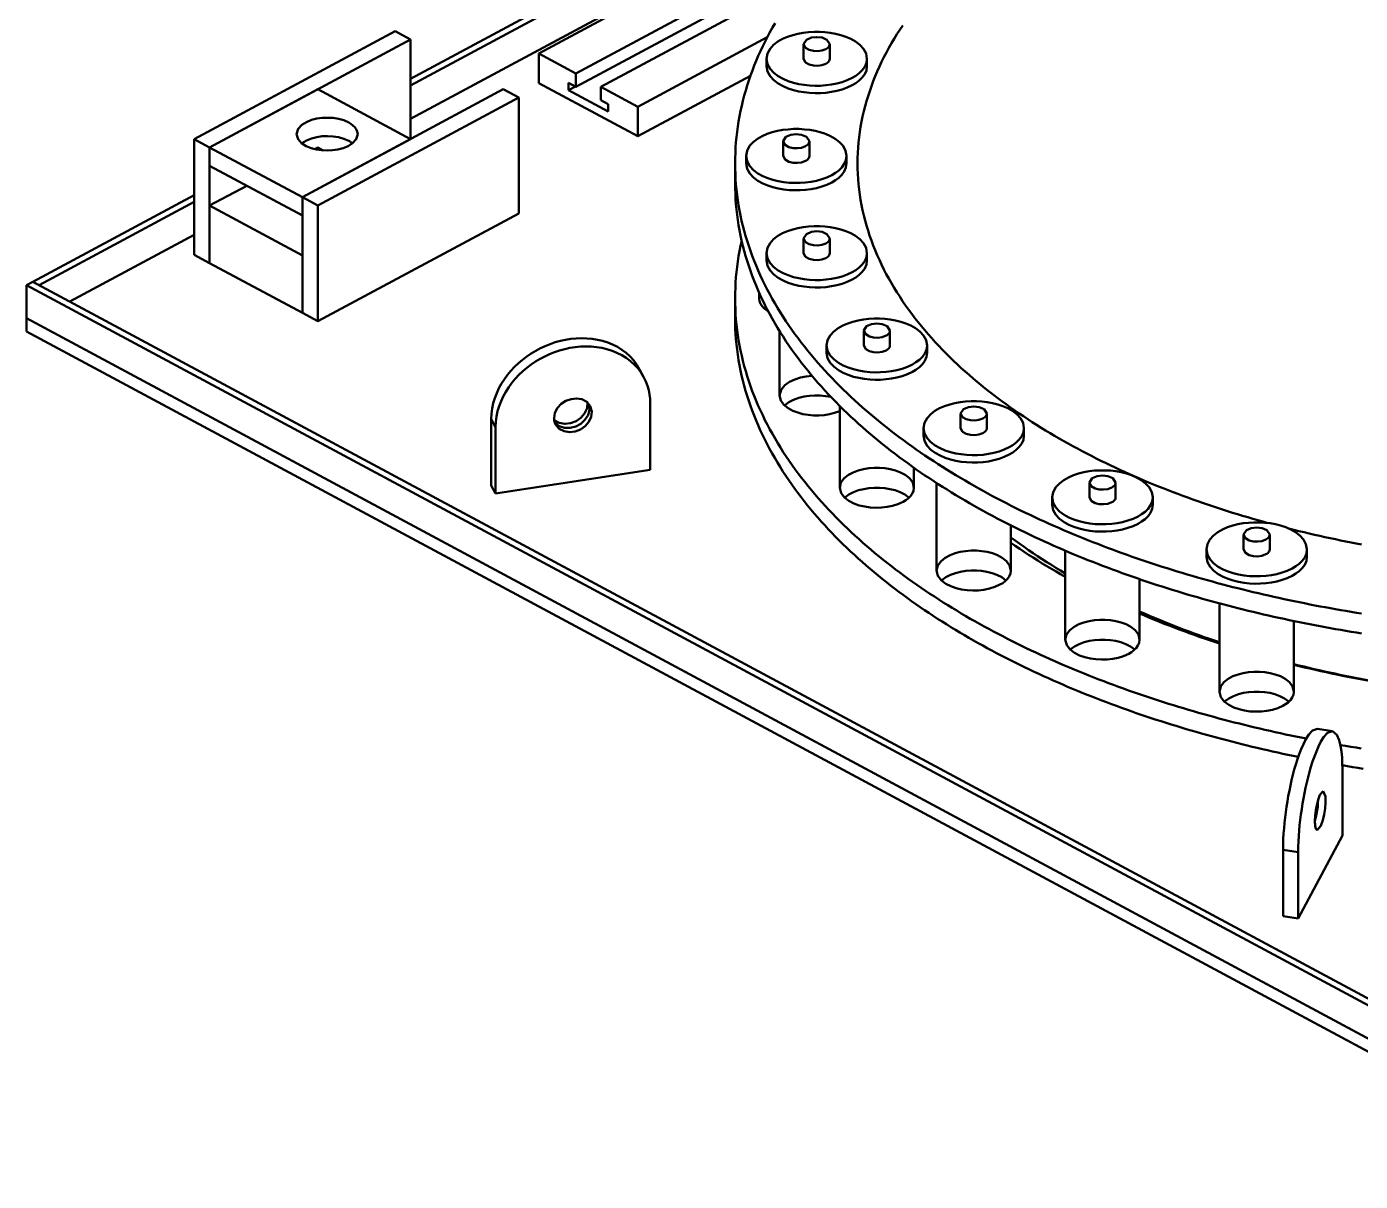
# Model space of a CAD drawing. Header units: millimetres. Extents: x 0 to 841, y 0 to 594.
# Drawn here: x 228.5 to 280.3, y 284.1 to 329 of the extents above; entities that cross this region are included whole.
import ezdxf

# ---------------------------------------------------------------- set-up
doc = ezdxf.new("R2010")
doc.units = ezdxf.units.MM
doc.layers.add('VIS', color=7, linetype='CONTINUOUS', lineweight=50)

msp = doc.modelspace()

# ---------------------------------------------------------------- linework, layer by layer
at = {"layer": 'VIS'}
for points in [[(243.38, 326.953), (277.598, 345.324)], [(243.38, 326.695), (277.598, 345.066)], [(243.38, 325.404), (277.598, 343.775)], [(248.369, 327.939), (272.97, 341.147)], [(249.811, 327.164), (260.916, 333.126)], [(249.811, 326.648), (259.709, 331.962)], [(250.773, 326.648), (258.846, 330.982)], [(234.966, 324.615), (242.779, 328.81)], [(243.38, 328.487), (242.779, 328.81)], [(257.554, 329.127), (257.452, 328.949), (257.353, 328.77), (257.257, 328.589), (257.164, 328.406), (257.073, 328.222), (256.986, 328.036), (256.902, 327.849), (256.822, 327.661), (256.745, 327.471), (256.671, 327.28), (256.601, 327.087), (256.534, 326.893), (256.471, 326.698), (256.411, 326.502), (256.356, 326.305), (256.304, 326.106), (256.256, 325.907), (256.212, 325.707), (256.172, 325.506), (256.136, 325.304), (256.104, 325.101), (256.077, 324.898), (256.053, 324.695), (256.034, 324.491), (256.019, 324.286), (256.009, 324.081), (256.002, 323.877), (256, 323.672)], [(261.128, 327.736), (261.09, 327.941), (260.989, 328.125), (260.847, 328.278), (260.679, 328.405), (260.497, 328.508), (260.305, 328.592), (260.106, 328.659), (259.902, 328.71), (259.696, 328.747), (259.487, 328.772), (259.278, 328.784), (259.068, 328.784), (258.858, 328.772), (258.65, 328.747), (258.443, 328.71), (258.24, 328.659), (258.041, 328.592), (257.849, 328.508), (257.666, 328.405), (257.499, 328.278), (257.357, 328.125), (257.256, 327.941), (257.218, 327.736)], [(262.518, 329.032), (262.404, 328.862), (262.294, 328.69), (262.187, 328.516), (262.083, 328.34), (261.982, 328.162), (261.884, 327.982), (261.789, 327.801), (261.699, 327.617), (261.611, 327.432), (261.528, 327.246), (261.448, 327.057), (261.372, 326.867), (261.3, 326.676), (261.233, 326.483), (261.169, 326.288), (261.11, 326.093), (261.055, 325.896), (261.004, 325.697), (260.959, 325.498), (260.917, 325.298), (260.881, 325.097), (260.849, 324.894), (260.822, 324.692), (260.8, 324.488), (260.782, 324.285), (260.77, 324.08), (260.762, 323.876), (260.76, 323.672)], [(262.518, 329.032), (262.404, 328.862), (262.294, 328.69), (262.187, 328.516), (262.083, 328.34), (261.982, 328.162), (261.884, 327.982), (261.789, 327.801), (261.699, 327.617), (261.611, 327.432), (261.528, 327.246), (261.448, 327.057), (261.372, 326.867), (261.3, 326.676), (261.233, 326.483), (261.169, 326.288), (261.11, 326.093), (261.055, 325.896), (261.004, 325.697), (260.959, 325.498), (260.917, 325.298), (260.881, 325.097), (260.849, 324.894), (260.822, 324.692), (260.8, 324.488), (260.782, 324.285), (260.77, 324.08), (260.762, 323.876), (260.76, 323.672)], [(235.567, 324.292), (243.38, 328.487)], [(243.38, 324.615), (243.38, 328.487)], [(252.216, 325.874), (257.251, 328.577)], [(259.683, 328.31), (259.573, 328.479), (259.381, 328.56), (259.173, 328.584), (258.965, 328.56), (258.772, 328.479), (258.663, 328.31)], [(258.663, 328.31), (258.738, 328.166), (258.883, 328.084), (259.045, 328.045), (259.212, 328.037), (259.377, 328.059), (259.533, 328.116)], [(258.663, 328.31), (258.663, 327.736)], [(259.533, 328.116), (259.57, 328.138), (259.604, 328.164), (259.635, 328.194), (259.66, 328.228), (259.677, 328.268), (259.683, 328.31)], [(259.683, 328.31), (259.683, 327.736)], [(248.369, 326.791), (248.369, 327.939)], [(248.369, 327.939), (249.811, 327.164)], [(257.218, 327.736), (257.257, 327.527), (257.361, 327.342), (257.507, 327.187), (257.678, 327.059), (257.865, 326.956), (258.061, 326.873), (258.265, 326.807), (258.472, 326.756), (258.682, 326.72), (258.895, 326.697), (259.108, 326.687), (259.321, 326.689), (259.534, 326.705), (259.746, 326.733), (259.955, 326.774), (260.161, 326.83), (260.362, 326.903), (260.555, 326.994)], [(257.218, 327.736), (257.218, 327.449)], [(257.218, 327.449), (257.257, 327.24), (257.361, 327.055), (257.507, 326.9), (257.678, 326.773), (257.865, 326.669), (258.061, 326.586), (258.265, 326.52), (258.472, 326.469), (258.682, 326.433), (258.895, 326.41), (259.108, 326.4), (259.321, 326.403), (259.534, 326.418), (259.746, 326.446), (259.955, 326.487), (260.161, 326.544), (260.362, 326.616), (260.555, 326.707)], [(258.663, 327.736), (258.738, 327.593), (258.883, 327.511), (259.045, 327.471), (259.212, 327.463), (259.377, 327.485), (259.533, 327.542)], [(259.533, 327.542), (259.57, 327.564), (259.604, 327.59), (259.635, 327.62), (259.66, 327.655), (259.677, 327.694), (259.683, 327.736)], [(260.555, 326.994), (260.696, 327.078), (260.827, 327.177), (260.944, 327.291), (261.039, 327.424), (261.104, 327.574), (261.128, 327.736)], [(260.555, 326.707), (260.696, 326.791), (260.827, 326.89), (260.944, 327.005), (261.039, 327.137), (261.104, 327.287), (261.128, 327.449)], [(261.128, 327.736), (261.128, 327.449)], [(248.369, 326.791), (252.216, 324.726)], [(249.523, 326.803), (249.523, 326.516)], [(249.523, 326.803), (249.811, 326.648)], [(249.811, 327.164), (249.811, 326.648)], [(252.216, 324.726), (256.598, 327.079)], [(235.567, 324.292), (239.774, 326.551)], [(239.173, 322.356), (246.986, 326.551)], [(243.38, 324.615), (239.774, 326.551)], [(239.774, 322.033), (247.588, 326.229)], [(247.588, 326.229), (246.986, 326.551)], [(247.588, 321.725), (247.588, 326.229)], [(249.523, 326.516), (249.79, 326.66)], [(249.523, 326.516), (251.062, 325.69)], [(250.773, 326.648), (252.216, 325.874)], [(250.773, 326.648), (250.773, 326.132)], [(250.773, 326.132), (251.062, 325.977)], [(251.062, 325.977), (251.062, 325.69)], [(252.216, 324.726), (252.216, 325.874)], [(238.945, 324.809), (239.005, 325.01), (239.148, 325.166), (239.328, 325.278), (239.525, 325.357), (239.731, 325.41), (239.942, 325.439), (240.154, 325.447), (240.366, 325.435), (240.576, 325.402), (240.781, 325.345), (240.976, 325.26)], [(240.976, 325.26), (241.062, 325.209), (241.141, 325.149), (241.213, 325.079), (241.271, 324.999), (241.31, 324.907), (241.325, 324.809)], [(241.325, 324.809), (241.266, 324.61), (241.126, 324.455), (240.949, 324.343), (240.755, 324.263), (240.552, 324.21), (240.344, 324.18), (240.135, 324.17), (239.925, 324.18), (239.717, 324.21), (239.515, 324.263), (239.32, 324.343), (239.144, 324.455), (239.004, 324.61), (238.945, 324.809)], [(239.15, 324.45), (239.33, 324.562), (239.527, 324.641), (239.733, 324.693), (239.943, 324.722), (240.155, 324.73), (240.367, 324.718), (240.577, 324.685), (240.781, 324.628), (240.976, 324.543)], [(260.335, 323.958), (260.297, 324.164), (260.196, 324.347), (260.054, 324.501), (259.887, 324.627), (259.704, 324.731), (259.512, 324.814), (259.313, 324.881), (259.109, 324.932), (258.903, 324.97), (258.694, 324.994), (258.485, 325.007), (258.275, 325.007), (258.066, 324.994), (257.857, 324.97), (257.651, 324.932), (257.447, 324.881), (257.248, 324.814), (257.056, 324.731), (256.873, 324.627), (256.706, 324.501), (256.564, 324.347), (256.463, 324.164), (256.425, 323.958)], [(258.89, 324.532), (258.781, 324.702), (258.588, 324.782), (258.38, 324.806), (258.172, 324.782), (257.979, 324.702), (257.87, 324.532)], [(235.567, 324.292), (234.966, 324.615)], [(234.966, 320.112), (234.966, 324.615)], [(235.567, 319.789), (235.567, 324.292)], [(239.173, 322.356), (235.567, 324.292)], [(235.567, 323.575), (235.567, 324.292)], [(239.173, 322.356), (243.38, 324.615)], [(239.658, 324.223), (239.774, 324.285)], [(239.979, 324.175), (239.774, 324.285)], [(240.976, 324.543), (241.001, 324.53), (241.026, 324.515), (241.05, 324.5), (241.074, 324.484), (241.097, 324.467), (241.12, 324.45)], [(257.87, 324.532), (257.945, 324.389), (258.09, 324.307), (258.252, 324.267), (258.419, 324.259), (258.584, 324.281), (258.741, 324.338)], [(257.87, 324.532), (257.87, 323.958)], [(258.741, 324.338), (258.777, 324.36), (258.811, 324.386), (258.842, 324.416), (258.867, 324.451), (258.884, 324.49), (258.89, 324.532)], [(258.89, 324.532), (258.89, 323.958)], [(256, 323.672), (256.002, 323.467), (256.009, 323.263), (256.019, 323.059), (256.034, 322.855), (256.053, 322.651), (256.076, 322.448), (256.104, 322.246), (256.135, 322.044), (256.171, 321.842), (256.211, 321.642), (256.254, 321.442), (256.302, 321.243), (256.354, 321.046), (256.409, 320.849), (256.468, 320.653), (256.531, 320.459), (256.597, 320.265), (256.667, 320.073), (256.741, 319.882), (256.817, 319.693), (256.898, 319.505), (256.981, 319.318), (257.068, 319.133), (257.157, 318.95), (257.25, 318.767), (257.346, 318.587), (257.444, 318.408), (257.546, 318.23), (257.65, 318.054), (257.757, 317.88), (257.866, 317.707), (257.978, 317.536), (258.092, 317.367), (258.209, 317.199), (258.328, 317.033), (258.449, 316.868), (258.573, 316.706), (258.699, 316.544), (258.826, 316.385), (258.956, 316.227), (259.088, 316.07), (259.221, 315.916), (259.357, 315.763), (259.494, 315.611), (259.633, 315.461), (259.774, 315.313), (259.916, 315.166), (260.06, 315.021), (260.205, 314.877), (260.352, 314.735), (260.501, 314.595), (260.651, 314.456), (260.802, 314.318), (260.955, 314.182), (261.109, 314.048), (261.264, 313.915), (261.42, 313.783), (261.578, 313.653), (261.737, 313.525), (261.897, 313.397), (262.058, 313.271), (262.22, 313.147), (262.383, 313.024), (262.547, 312.902), (262.713, 312.782), (262.879, 312.663), (263.046, 312.545), (263.214, 312.429), (263.383, 312.314), (263.553, 312.2), (263.723, 312.087), (263.895, 311.976), (264.067, 311.866), (264.24, 311.757), (264.414, 311.65), (264.589, 311.544), (264.764, 311.438), (264.94, 311.335), (265.117, 311.232), (265.294, 311.13), (265.472, 311.03), (265.651, 310.931), (265.83, 310.833), (266.01, 310.736), (266.191, 310.64), (266.372, 310.545), (266.554, 310.452), (266.736, 310.359), (266.919, 310.268), (267.102, 310.177), (267.286, 310.088), (267.471, 310), (267.656, 309.913), (267.841, 309.827), (268.027, 309.741), (268.213, 309.657), (268.4, 309.574), (268.587, 309.492), (268.775, 309.411), (268.963, 309.331), (269.151, 309.252), (269.34, 309.174), (269.529, 309.097), (269.719, 309.02), (269.909, 308.945), (270.1, 308.871), (270.29, 308.797), (270.481, 308.725), (270.673, 308.653), (270.865, 308.583), (271.057, 308.513), (271.249, 308.444), (271.442, 308.376), (271.635, 308.309), (271.829, 308.243), (272.022, 308.178), (272.216, 308.113), (272.411, 308.05), (272.605, 307.987), (272.8, 307.925), (272.995, 307.864), (273.191, 307.804), (273.386, 307.745), (273.582, 307.686), (273.778, 307.629), (273.975, 307.572), (274.171, 307.516), (274.368, 307.461), (274.565, 307.407), (274.762, 307.353), (274.96, 307.3), (275.158, 307.248), (275.355, 307.197), (275.554, 307.147), (275.752, 307.097), (275.95, 307.049), (276.149, 307.001), (276.348, 306.953), (276.547, 306.907), (276.746, 306.861), (276.946, 306.816), (277.145, 306.772), (277.345, 306.729), (277.545, 306.686), (277.745, 306.644), (277.945, 306.603), (278.146, 306.563), (278.346, 306.523), (278.547, 306.484), (278.748, 306.446), (278.949, 306.408), (279.15, 306.372), (279.351, 306.336), (279.552, 306.3), (279.754, 306.266), (279.955, 306.232), (280.157, 306.199), (280.359, 306.166)], [(256, 323.672), (256, 322.897)], [(256.425, 323.958), (256.464, 323.75), (256.568, 323.564), (256.714, 323.409), (256.886, 323.282), (257.072, 323.178), (257.269, 323.095), (257.472, 323.029), (257.679, 322.979), (257.89, 322.942), (258.102, 322.919), (258.315, 322.909), (258.529, 322.912), (258.742, 322.927), (258.953, 322.955), (259.163, 322.997), (259.368, 323.053), (259.569, 323.125), (259.762, 323.216)], [(256.425, 323.958), (256.425, 323.672)], [(256.425, 323.672), (256.464, 323.463), (256.568, 323.277), (256.714, 323.122), (256.886, 322.995), (257.072, 322.891), (257.269, 322.808), (257.472, 322.742), (257.679, 322.692), (257.89, 322.655), (258.102, 322.633), (258.315, 322.623), (258.529, 322.625), (258.742, 322.64), (258.953, 322.668), (259.163, 322.71), (259.368, 322.766), (259.569, 322.838), (259.762, 322.929)], [(257.87, 323.958), (257.945, 323.815), (258.09, 323.733), (258.252, 323.693), (258.419, 323.685), (258.584, 323.707), (258.741, 323.765)], [(258.741, 323.765), (258.777, 323.787), (258.811, 323.812), (258.842, 323.842), (258.867, 323.877), (258.884, 323.916), (258.89, 323.958)], [(259.762, 323.216), (259.903, 323.3), (260.034, 323.399), (260.151, 323.514), (260.247, 323.647), (260.312, 323.797), (260.335, 323.958)], [(259.762, 322.929), (259.903, 323.014), (260.034, 323.112), (260.151, 323.227), (260.247, 323.36), (260.312, 323.51), (260.335, 323.672)], [(260.335, 323.958), (260.335, 323.672)], [(260.76, 323.672), (260.762, 323.467), (260.77, 323.263), (260.782, 323.059), (260.799, 322.856), (260.822, 322.653), (260.849, 322.451), (260.88, 322.249), (260.917, 322.048), (260.958, 321.848), (261.004, 321.649), (261.054, 321.451), (261.109, 321.254), (261.168, 321.059), (261.231, 320.865), (261.299, 320.672), (261.37, 320.481), (261.446, 320.291), (261.526, 320.103), (261.609, 319.916), (261.696, 319.732), (261.786, 319.549), (261.88, 319.367), (261.978, 319.188), (262.079, 319.01), (262.183, 318.834), (262.29, 318.661), (262.4, 318.488), (262.513, 318.318), (262.628, 318.15), (262.747, 317.984), (262.868, 317.819), (262.991, 317.657), (263.117, 317.496), (263.246, 317.337), (263.377, 317.18), (263.51, 317.025), (263.645, 316.872), (263.782, 316.721), (263.921, 316.572), (264.062, 316.424), (264.205, 316.278), (264.35, 316.134), (264.497, 315.992), (264.645, 315.852), (264.795, 315.713), (264.947, 315.577), (265.1, 315.442), (265.255, 315.308), (265.411, 315.177), (265.568, 315.047), (265.727, 314.918), (265.887, 314.791), (266.049, 314.666), (266.212, 314.543), (266.375, 314.421), (266.54, 314.301), (266.707, 314.182), (266.874, 314.065), (267.042, 313.949), (267.211, 313.835), (267.382, 313.722), (267.553, 313.611), (267.725, 313.501), (267.898, 313.393), (268.072, 313.286), (268.247, 313.181), (268.423, 313.077), (268.6, 312.974), (268.777, 312.873), (268.955, 312.773), (269.134, 312.674), (269.313, 312.577), (269.493, 312.481), (269.674, 312.386), (269.856, 312.292), (270.038, 312.2), (270.221, 312.109), (270.404, 312.02), (270.589, 311.931), (270.773, 311.844), (270.958, 311.758), (271.144, 311.673), (271.33, 311.589), (271.517, 311.507), (271.705, 311.425), (271.892, 311.345), (272.081, 311.266), (272.269, 311.188), (272.459, 311.111), (272.648, 311.036), (272.838, 310.961), (273.029, 310.888), (273.22, 310.815), (273.411, 310.744), (273.603, 310.673), (273.795, 310.604), (273.987, 310.536), (274.18, 310.469), (274.374, 310.403), (274.567, 310.337), (274.761, 310.273), (274.955, 310.21), (275.15, 310.148), (275.345, 310.087), (275.54, 310.027), (275.735, 309.968), (275.931, 309.909), (276.127, 309.852), (276.323, 309.796), (276.52, 309.741), (276.717, 309.686)], [(260.76, 323.672), (260.762, 323.467), (260.77, 323.263), (260.782, 323.059), (260.799, 322.856), (260.822, 322.653), (260.849, 322.451), (260.88, 322.249), (260.917, 322.048), (260.958, 321.848), (261.004, 321.649), (261.054, 321.451), (261.109, 321.254), (261.168, 321.059), (261.231, 320.865), (261.299, 320.672), (261.37, 320.481), (261.446, 320.291), (261.526, 320.103), (261.609, 319.916), (261.696, 319.732), (261.786, 319.549), (261.88, 319.367), (261.978, 319.188), (262.079, 319.01), (262.183, 318.834), (262.29, 318.661), (262.4, 318.488), (262.513, 318.318), (262.628, 318.15), (262.747, 317.984), (262.868, 317.819), (262.991, 317.657), (263.117, 317.496), (263.246, 317.337), (263.377, 317.18), (263.51, 317.025), (263.645, 316.872), (263.782, 316.721), (263.921, 316.572), (264.062, 316.424), (264.205, 316.278), (264.35, 316.134), (264.497, 315.992), (264.645, 315.852), (264.795, 315.713), (264.947, 315.577), (265.1, 315.442), (265.255, 315.308), (265.411, 315.177), (265.568, 315.047), (265.727, 314.918), (265.887, 314.791), (266.049, 314.666), (266.212, 314.543), (266.375, 314.421), (266.54, 314.301), (266.707, 314.182), (266.874, 314.065), (267.042, 313.949), (267.211, 313.835), (267.382, 313.722), (267.553, 313.611), (267.725, 313.501), (267.898, 313.393), (268.072, 313.286), (268.247, 313.181), (268.423, 313.077), (268.6, 312.974), (268.777, 312.873), (268.955, 312.773), (269.134, 312.674), (269.313, 312.577), (269.493, 312.481), (269.674, 312.386), (269.856, 312.292), (270.038, 312.2), (270.221, 312.109), (270.404, 312.02), (270.589, 311.931), (270.773, 311.844), (270.958, 311.758), (271.144, 311.673), (271.33, 311.589), (271.517, 311.507), (271.705, 311.425), (271.892, 311.345), (272.081, 311.266), (272.269, 311.188), (272.459, 311.111), (272.648, 311.036), (272.838, 310.961), (273.029, 310.888), (273.22, 310.815), (273.411, 310.744), (273.603, 310.673), (273.795, 310.604), (273.987, 310.536), (274.18, 310.469), (274.374, 310.403), (274.567, 310.337), (274.761, 310.273), (274.955, 310.21), (275.15, 310.148), (275.345, 310.087), (275.54, 310.027), (275.735, 309.968), (275.931, 309.909), (276.127, 309.852), (276.323, 309.796), (276.52, 309.741), (276.717, 309.686)], [(239.173, 321.639), (235.567, 323.575)], [(235.567, 322.026), (237.009, 322.801)], [(256, 322.897), (256.002, 322.693), (256.009, 322.488), (256.019, 322.284), (256.034, 322.08), (256.053, 321.877), (256.076, 321.674), (256.104, 321.471), (256.135, 321.269), (256.171, 321.068), (256.211, 320.867), (256.254, 320.668), (256.302, 320.469), (256.354, 320.271), (256.409, 320.074), (256.468, 319.879), (256.531, 319.684), (256.597, 319.491), (256.667, 319.299), (256.741, 319.108), (256.817, 318.919), (256.898, 318.731), (256.981, 318.544), (257.068, 318.359), (257.157, 318.175), (257.25, 317.993), (257.346, 317.812), (257.444, 317.633), (257.546, 317.456), (257.65, 317.28), (257.757, 317.106), (257.866, 316.933), (257.978, 316.762), (258.092, 316.592), (258.209, 316.425), (258.328, 316.258), (258.449, 316.094), (258.573, 315.931), (258.699, 315.77), (258.826, 315.61), (258.956, 315.452), (259.088, 315.296), (259.221, 315.141), (259.357, 314.988), (259.494, 314.837), (259.633, 314.687), (259.774, 314.538), (259.916, 314.392), (260.06, 314.247), (260.205, 314.103), (260.352, 313.961), (260.501, 313.82), (260.651, 313.681), (260.802, 313.544), (260.955, 313.408), (261.109, 313.273), (261.264, 313.14), (261.42, 313.009), (261.578, 312.879), (261.737, 312.75), (261.897, 312.623), (262.058, 312.497), (262.22, 312.372), (262.383, 312.249), (262.547, 312.128), (262.713, 312.007), (262.879, 311.888), (263.046, 311.771), (263.214, 311.654), (263.383, 311.539), (263.553, 311.425), (263.723, 311.313), (263.895, 311.202), (264.067, 311.092), (264.24, 310.983), (264.414, 310.875), (264.589, 310.769), (264.764, 310.664), (264.94, 310.56), (265.117, 310.457), (265.294, 310.356), (265.472, 310.256), (265.651, 310.156), (265.83, 310.058), (266.01, 309.961), (266.191, 309.866), (266.372, 309.771), (266.554, 309.677), (266.736, 309.585), (266.919, 309.493), (267.102, 309.403), (267.286, 309.314), (267.471, 309.225), (267.656, 309.138), (267.841, 309.052), (268.027, 308.967), (268.213, 308.883), (268.4, 308.8), (268.587, 308.718), (268.775, 308.637), (268.963, 308.557), (269.151, 308.477), (269.34, 308.399), (269.529, 308.322), (269.719, 308.246), (269.909, 308.171), (270.1, 308.096), (270.29, 308.023), (270.481, 307.95), (270.673, 307.879), (270.865, 307.808), (271.057, 307.738), (271.249, 307.67), (271.442, 307.602), (271.635, 307.535), (271.829, 307.468), (272.022, 307.403), (272.216, 307.339), (272.411, 307.275), (272.605, 307.213), (272.8, 307.151), (272.995, 307.09), (273.191, 307.03), (273.386, 306.97), (273.582, 306.912), (273.778, 306.854), (273.975, 306.798), (274.171, 306.742), (274.368, 306.686), (274.565, 306.632), (274.762, 306.579), (274.96, 306.526), (275.158, 306.474), (275.355, 306.423), (275.554, 306.372), (275.752, 306.323), (275.95, 306.274), (276.149, 306.226), (276.348, 306.179), (276.547, 306.132), (276.746, 306.087), (276.946, 306.042), (277.145, 305.998), (277.345, 305.954), (277.545, 305.912), (277.745, 305.87), (277.945, 305.829), (278.146, 305.788), (278.346, 305.748), (278.547, 305.71), (278.748, 305.671), (278.949, 305.634), (279.15, 305.597), (279.351, 305.561), (279.552, 305.526), (279.754, 305.491), (279.955, 305.457), (280.157, 305.424), (280.359, 305.392)], [(228.694, 319.068), (234.966, 322.435)], [(228.934, 318.939), (234.966, 322.177)], [(239.774, 322.033), (239.173, 322.356)], [(239.173, 317.853), (239.173, 322.356)], [(239.173, 321.639), (239.173, 322.356)], [(239.173, 320.09), (235.567, 322.026)], [(235.567, 319.789), (235.567, 322.026)], [(239.774, 317.53), (239.774, 322.033)], [(239.774, 317.53), (247.588, 321.725)], [(261.128, 320.181), (261.09, 320.386), (260.989, 320.569), (260.847, 320.723), (260.679, 320.85), (260.497, 320.953), (260.305, 321.037), (260.106, 321.103), (259.902, 321.155), (259.696, 321.192), (259.487, 321.217), (259.278, 321.229), (259.068, 321.229), (258.858, 321.217), (258.65, 321.192), (258.443, 321.155), (258.24, 321.103), (258.041, 321.037), (257.849, 320.953), (257.666, 320.85), (257.499, 320.723), (257.357, 320.569), (257.256, 320.386), (257.218, 320.181)], [(259.683, 320.754), (259.573, 320.924), (259.381, 321.004), (259.173, 321.028), (258.965, 321.004), (258.772, 320.924), (258.663, 320.754)], [(230.136, 318.293), (234.966, 320.886)], [(256.256, 320.66), (256.212, 320.459), (256.172, 320.258), (256.136, 320.056), (256.105, 319.853), (256.077, 319.65), (256.054, 319.446), (256.034, 319.242), (256.019, 319.037), (256.009, 318.833), (256.002, 318.628), (256, 318.422)], [(258.663, 320.754), (258.738, 320.611), (258.883, 320.529), (259.045, 320.489), (259.212, 320.481), (259.377, 320.504), (259.533, 320.561)], [(258.663, 320.754), (258.663, 320.181)], [(259.533, 320.561), (259.57, 320.583), (259.604, 320.608), (259.635, 320.638), (259.66, 320.673), (259.677, 320.712), (259.683, 320.754)], [(259.683, 320.754), (259.683, 320.181)], [(235.567, 319.789), (234.966, 320.112)], [(239.173, 317.853), (239.173, 320.09)], [(257.218, 320.181), (257.257, 319.972), (257.361, 319.786), (257.507, 319.631), (257.678, 319.504), (257.865, 319.401), (258.061, 319.317), (258.265, 319.251), (258.472, 319.201), (258.682, 319.165), (258.895, 319.142), (259.108, 319.132), (259.321, 319.134), (259.534, 319.149), (259.746, 319.177), (259.955, 319.219), (260.161, 319.275), (260.362, 319.348), (260.555, 319.439)], [(257.218, 320.181), (257.218, 319.894)], [(258.663, 320.181), (258.738, 320.037), (258.883, 319.955), (259.045, 319.916), (259.212, 319.908), (259.377, 319.93), (259.533, 319.987)], [(259.533, 319.987), (259.57, 320.009), (259.604, 320.035), (259.635, 320.065), (259.66, 320.099), (259.677, 320.139), (259.683, 320.181)], [(260.555, 319.439), (260.696, 319.523), (260.827, 319.621), (260.944, 319.736), (261.039, 319.869), (261.104, 320.019), (261.128, 320.181)], [(261.128, 320.181), (261.128, 319.894)], [(239.173, 317.853), (235.567, 319.789)], [(257.218, 319.894), (257.257, 319.685), (257.361, 319.5), (257.507, 319.344), (257.678, 319.217), (257.865, 319.114), (258.061, 319.03), (258.265, 318.964), (258.472, 318.914), (258.682, 318.878), (258.895, 318.855), (259.108, 318.845), (259.321, 318.847), (259.534, 318.862), (259.746, 318.89), (259.955, 318.932), (260.161, 318.988), (260.362, 319.061), (260.555, 319.152)], [(260.555, 319.152), (260.696, 319.236), (260.827, 319.334), (260.944, 319.449), (261.039, 319.582), (261.104, 319.732), (261.128, 319.894)], [(228.453, 318.939), (228.694, 319.068)], [(228.453, 317.648), (228.453, 318.939)], [(228.453, 318.939), (290, 285.895)], [(228.694, 319.068), (290.24, 286.024)], [(228.694, 319.068), (228.934, 318.939)], [(256, 318.422), (256.002, 318.218), (256.009, 318.013), (256.019, 317.808), (256.034, 317.604), (256.053, 317.4), (256.077, 317.197), (256.104, 316.994), (256.136, 316.791), (256.172, 316.59), (256.212, 316.389), (256.256, 316.189), (256.303, 315.989), (256.355, 315.791), (256.411, 315.594), (256.47, 315.398), (256.533, 315.203), (256.6, 315.009), (256.67, 314.817), (256.743, 314.626), (256.821, 314.436), (256.901, 314.248), (256.985, 314.061), (257.072, 313.875), (257.162, 313.691), (257.255, 313.509), (257.351, 313.328), (257.45, 313.149), (257.552, 312.971), (257.656, 312.795), (257.763, 312.62), (257.873, 312.447), (257.985, 312.276), (258.1, 312.106), (258.217, 311.938), (258.337, 311.772), (258.458, 311.607), (258.582, 311.444), (258.709, 311.283), (258.837, 311.123), (258.967, 310.965), (259.099, 310.808), (259.233, 310.653), (259.369, 310.5), (259.507, 310.348), (259.646, 310.198), (259.787, 310.05), (259.93, 309.903), (260.074, 309.758), (260.22, 309.614), (260.368, 309.472), (260.517, 309.331), (260.667, 309.192), (260.819, 309.054), (260.972, 308.918), (261.126, 308.784), (261.282, 308.651), (261.439, 308.519), (261.597, 308.389), (261.756, 308.26), (261.917, 308.133), (262.078, 308.007), (262.241, 307.882), (262.404, 307.759), (262.569, 307.637), (262.735, 307.517), (262.901, 307.398), (263.069, 307.28), (263.237, 307.163), (263.407, 307.048), (263.577, 306.934), (263.748, 306.822), (263.92, 306.711), (264.093, 306.601), (264.267, 306.492), (264.441, 306.384), (264.616, 306.278), (264.792, 306.173), (264.968, 306.069), (265.146, 305.966), (265.324, 305.865), (265.502, 305.764), (265.681, 305.665), (265.861, 305.567), (266.042, 305.47), (266.223, 305.374), (266.404, 305.28), (266.586, 305.186), (266.769, 305.093), (266.952, 305.002), (267.136, 304.912), (267.321, 304.822), (267.506, 304.734), (267.691, 304.647), (267.877, 304.561), (268.063, 304.476), (268.25, 304.392), (268.437, 304.309), (268.625, 304.227), (268.813, 304.146), (269.001, 304.065), (269.19, 303.986), (269.38, 303.908), (269.569, 303.831), (269.76, 303.755), (269.95, 303.68), (270.141, 303.605), (270.332, 303.532), (270.524, 303.46), (270.716, 303.388), (270.908, 303.318), (271.101, 303.248), (271.294, 303.179), (271.487, 303.111), (271.681, 303.044), (271.874, 302.978), (272.069, 302.913), (272.263, 302.849), (272.458, 302.785), (272.653, 302.723), (272.848, 302.661), (273.044, 302.6), (273.24, 302.54), (273.436, 302.481), (273.632, 302.422), (273.829, 302.365), (274.025, 302.308), (274.222, 302.252), (274.42, 302.197), (274.617, 302.143), (274.815, 302.09), (275.013, 302.037), (275.211, 301.985), (275.41, 301.934), (275.608, 301.884), (275.807, 301.835), (276.006, 301.786), (276.205, 301.738), (276.404, 301.691), (276.604, 301.645), (276.804, 301.599), (277.003, 301.554), (277.204, 301.51), (277.404, 301.467), (277.604, 301.424), (277.805, 301.383), (278.005, 301.342), (278.206, 301.301)], [(256, 318.422), (256, 317.648)], [(256.935, 318.646), (256.935, 318.422)], [(256.935, 318.422), (256.936, 318.449), (256.938, 318.476), (256.943, 318.502), (256.949, 318.528), (256.956, 318.554), (256.965, 318.579)], [(257.293, 317.911), (257.203, 317.972), (257.12, 318.043), (257.047, 318.123), (256.988, 318.214), (256.949, 318.315), (256.935, 318.422)], [(257.128, 318.035), (257.139, 318.045), (257.151, 318.056), (257.162, 318.066), (257.174, 318.075), (257.186, 318.085), (257.198, 318.094)], [(228.453, 317.132), (228.453, 317.648)], [(228.453, 317.648), (290, 284.604)], [(228.453, 317.648), (290, 284.604)], [(239.774, 317.53), (239.173, 317.853)], [(256, 317.648), (256.002, 317.444), (256.008, 317.24), (256.019, 317.036), (256.034, 316.833), (256.053, 316.629), (256.076, 316.427), (256.104, 316.224), (256.135, 316.023), (256.171, 315.822), (256.21, 315.622), (256.254, 315.422), (256.301, 315.224), (256.352, 315.026), (256.408, 314.83), (256.466, 314.634), (256.529, 314.44), (256.595, 314.247), (256.665, 314.055), (256.738, 313.865), (256.815, 313.676), (256.895, 313.488), (256.978, 313.302), (257.064, 313.117), (257.154, 312.933), (257.246, 312.751), (257.341, 312.571), (257.44, 312.392), (257.541, 312.215), (257.645, 312.039), (257.751, 311.865), (257.86, 311.693), (257.972, 311.522), (258.086, 311.352), (258.202, 311.185), (258.321, 311.019), (258.442, 310.855), (258.565, 310.692), (258.691, 310.531), (258.818, 310.371), (258.947, 310.214), (259.079, 310.057), (259.212, 309.903), (259.347, 309.75), (259.484, 309.599), (259.623, 309.449), (259.763, 309.301), (259.905, 309.154), (260.048, 309.009), (260.194, 308.866), (260.34, 308.724), (260.488, 308.583), (260.638, 308.444), (260.789, 308.307), (260.941, 308.171), (261.094, 308.037), (261.249, 307.904), (261.405, 307.772), (261.563, 307.642), (261.721, 307.513), (261.881, 307.386), (262.041, 307.261), (262.203, 307.136), (262.366, 307.013), (262.53, 306.891), (262.695, 306.771), (262.86, 306.652), (263.027, 306.534), (263.195, 306.418), (263.363, 306.303), (263.533, 306.189), (263.703, 306.077), (263.874, 305.966), (264.046, 305.856), (264.219, 305.747), (264.392, 305.64), (264.567, 305.533), (264.742, 305.428), (264.917, 305.324), (265.094, 305.222), (265.271, 305.12), (265.448, 305.02), (265.627, 304.921), (265.806, 304.823), (265.985, 304.726), (266.165, 304.63), (266.346, 304.535), (266.527, 304.442), (266.709, 304.349), (266.892, 304.258), (267.075, 304.167), (267.258, 304.078), (267.442, 303.99), (267.627, 303.903), (267.812, 303.816), (267.997, 303.731), (268.183, 303.647), (268.37, 303.564), (268.556, 303.482), (268.744, 303.401), (268.931, 303.321), (269.119, 303.241), (269.308, 303.163), (269.497, 303.086), (269.686, 303.01), (269.876, 302.934), (270.066, 302.86), (270.256, 302.787), (270.447, 302.714), (270.638, 302.643), (270.829, 302.572), (271.021, 302.502), (271.213, 302.433), (271.406, 302.365), (271.598, 302.298), (271.792, 302.232), (271.985, 302.167), (272.178, 302.102), (272.372, 302.039), (272.567, 301.976), (272.761, 301.914), (272.956, 301.853), (273.151, 301.793), (273.346, 301.733), (273.542, 301.675), (273.737, 301.617), (273.933, 301.56), (274.129, 301.504), (274.326, 301.449), (274.523, 301.395), (274.72, 301.341), (274.917, 301.288), (275.114, 301.236), (275.312, 301.185), (275.509, 301.134), (275.707, 301.085), (275.905, 301.036), (276.104, 300.988), (276.302, 300.94), (276.501, 300.894), (276.7, 300.848), (276.899, 300.803), (277.098, 300.759), (277.297, 300.715), (277.497, 300.673), (277.697, 300.631), (277.896, 300.589)], [(263.466, 316.593), (263.429, 316.798), (263.328, 316.981), (263.185, 317.135), (263.018, 317.261), (262.836, 317.365), (262.643, 317.448), (262.444, 317.515), (262.241, 317.566), (262.034, 317.604), (261.826, 317.628), (261.616, 317.641), (261.406, 317.641), (261.197, 317.628), (260.989, 317.604), (260.782, 317.566), (260.579, 317.515), (260.38, 317.448), (260.187, 317.365), (260.005, 317.261), (259.837, 317.135), (259.695, 316.981), (259.594, 316.798), (259.556, 316.593)], [(262.021, 317.166), (261.912, 317.336), (261.719, 317.416), (261.511, 317.44), (261.303, 317.416), (261.111, 317.336), (261.001, 317.166)], [(228.453, 317.132), (290, 284.088)], [(246.518, 313.73), (246.527, 313.937), (246.554, 314.143), (246.598, 314.345), (246.657, 314.544), (246.731, 314.737), (246.818, 314.925), (246.918, 315.107), (247.03, 315.281), (247.153, 315.448), (247.285, 315.608), (247.426, 315.759), (247.576, 315.902), (247.734, 316.036), (247.899, 316.162), (248.071, 316.278), (248.248, 316.385), (248.431, 316.482), (248.62, 316.569), (248.812, 316.646), (249.008, 316.712), (249.208, 316.767), (249.411, 316.811), (249.615, 316.843), (249.821, 316.863), (250.029, 316.871), (250.236, 316.865), (250.442, 316.846), (250.647, 316.813), (250.848, 316.765), (251.046, 316.702), (251.238, 316.624), (251.423, 316.531), (251.599, 316.422), (251.764, 316.298), (251.918, 316.158), (252.057, 316.005), (252.181, 315.839), (252.287, 315.661)], [(257.728, 317.152), (257.728, 314.645)], [(261.001, 317.166), (261.077, 317.023), (261.221, 316.941), (261.383, 316.901), (261.55, 316.893), (261.716, 316.915), (261.872, 316.973)], [(261.001, 317.166), (261.001, 316.593)], [(261.872, 316.973), (261.909, 316.995), (261.943, 317.02), (261.973, 317.05), (261.998, 317.085), (262.015, 317.124), (262.021, 317.166)], [(262.021, 317.166), (262.021, 316.593)], [(246.686, 313.414), (246.696, 313.621), (246.722, 313.827), (246.766, 314.029), (246.825, 314.228), (246.899, 314.421), (246.986, 314.609), (247.087, 314.791), (247.198, 314.965), (247.321, 315.132), (247.453, 315.292), (247.595, 315.443), (247.745, 315.586), (247.902, 315.72), (248.067, 315.846), (248.239, 315.962), (248.417, 316.069), (248.6, 316.166), (248.788, 316.253), (248.98, 316.33), (249.176, 316.396), (249.376, 316.451), (249.579, 316.495), (249.783, 316.527), (249.99, 316.547), (250.197, 316.555), (250.404, 316.549), (250.61, 316.53), (250.815, 316.497), (251.016, 316.449), (251.214, 316.386), (251.406, 316.308), (251.591, 316.215), (251.767, 316.106), (251.933, 315.982), (252.086, 315.842), (252.225, 315.689), (252.349, 315.523), (252.455, 315.345)], [(259.556, 316.593), (259.595, 316.384), (259.7, 316.198), (259.846, 316.043), (260.017, 315.916), (260.204, 315.812), (260.4, 315.729), (260.603, 315.663), (260.811, 315.613), (261.021, 315.576), (261.233, 315.554), (261.446, 315.543), (261.66, 315.546), (261.873, 315.561), (262.085, 315.589), (262.294, 315.631), (262.5, 315.687), (262.701, 315.759), (262.894, 315.85)], [(259.556, 316.593), (259.556, 316.306)], [(261.001, 316.593), (261.077, 316.449), (261.221, 316.367), (261.383, 316.327), (261.55, 316.319), (261.716, 316.342), (261.872, 316.399)], [(261.872, 316.399), (261.909, 316.421), (261.943, 316.447), (261.973, 316.477), (261.998, 316.511), (262.015, 316.55), (262.021, 316.593)], [(262.894, 315.85), (263.034, 315.934), (263.165, 316.033), (263.282, 316.148), (263.378, 316.281), (263.443, 316.431), (263.466, 316.593)], [(263.466, 316.593), (263.466, 316.306)], [(259.556, 316.306), (259.595, 316.097), (259.7, 315.911), (259.846, 315.756), (260.017, 315.629), (260.204, 315.525), (260.4, 315.442), (260.603, 315.376), (260.811, 315.326), (261.021, 315.29), (261.233, 315.267), (261.446, 315.257), (261.66, 315.259), (261.873, 315.274), (262.085, 315.302), (262.294, 315.344), (262.5, 315.4), (262.701, 315.473), (262.894, 315.563)], [(262.894, 315.563), (263.034, 315.648), (263.165, 315.746), (263.282, 315.861), (263.378, 315.994), (263.443, 316.144), (263.466, 316.306)], [(252.287, 315.661), (252.455, 315.345)], [(252.455, 315.345), (252.531, 315.188), (252.593, 315.024), (252.641, 314.856), (252.675, 314.685), (252.695, 314.512), (252.702, 314.337)], [(257.728, 314.645), (257.786, 314.863), (257.929, 315.04), (258.114, 315.173), (258.32, 315.271), (258.538, 315.342), (258.761, 315.388), (258.988, 315.414)], [(248.959, 313.763), (248.996, 313.973), (249.097, 314.161), (249.243, 314.316), (249.421, 314.433), (249.622, 314.507), (249.834, 314.531), (250.044, 314.497), (250.233, 314.398), (250.369, 314.235)], [(248.963, 313.69), (249.159, 313.576), (249.381, 313.537), (249.606, 313.562), (249.818, 313.644), (250.003, 313.774), (250.15, 313.946), (250.242, 314.153), (250.257, 314.378)], [(250.32, 314.31), (250.343, 314.091), (250.283, 313.877), (250.162, 313.692), (249.996, 313.544), (249.801, 313.44), (249.585, 313.385), (249.364, 313.388), (249.154, 313.458), (248.984, 313.599)], [(252.702, 314.337), (252.702, 311.756)], [(260.066, 314.035), (259.871, 313.965), (259.669, 313.916), (259.464, 313.885), (259.257, 313.87), (259.05, 313.872), (258.843, 313.889), (258.638, 313.924), (258.437, 313.977), (258.244, 314.051), (258.061, 314.149), (257.899, 314.278), (257.777, 314.445), (257.728, 314.645)], [(257.921, 314.257), (258.089, 314.384), (258.277, 314.479), (258.476, 314.55), (258.681, 314.6), (258.889, 314.631), (259.099, 314.645), (259.31, 314.643), (259.52, 314.623), (259.728, 314.587)], [(267.233, 313.374), (267.196, 313.579), (267.095, 313.762), (266.952, 313.916), (266.785, 314.042), (266.603, 314.146), (266.41, 314.23), (266.211, 314.296), (266.008, 314.348), (265.801, 314.385), (265.593, 314.41), (265.383, 314.422), (265.174, 314.422), (264.964, 314.41), (264.756, 314.385), (264.549, 314.348), (264.346, 314.296), (264.147, 314.23), (263.954, 314.146), (263.772, 314.042), (263.605, 313.916), (263.462, 313.762), (263.361, 313.579), (263.323, 313.374)], [(249.019, 313.516), (249, 313.555), (248.985, 313.595), (248.973, 313.636), (248.965, 313.678), (248.96, 313.72), (248.959, 313.763)], [(250.369, 314.235), (250.428, 314.027), (250.403, 313.811), (250.309, 313.615), (250.165, 313.452), (249.986, 313.328), (249.783, 313.249), (249.567, 313.221), (249.352, 313.252), (249.159, 313.351), (249.019, 313.516)], [(260.066, 314.24), (260.066, 311.056)], [(265.788, 313.947), (265.679, 314.117), (265.487, 314.197), (265.278, 314.221), (265.07, 314.197), (264.878, 314.117), (264.768, 313.947)], [(264.768, 313.947), (264.844, 313.804), (264.989, 313.722), (265.151, 313.682), (265.317, 313.674), (265.483, 313.696), (265.639, 313.754)], [(264.768, 313.947), (264.768, 313.374)], [(265.639, 313.754), (265.676, 313.776), (265.71, 313.801), (265.74, 313.831), (265.765, 313.866), (265.782, 313.905), (265.788, 313.947)], [(265.788, 313.947), (265.788, 313.374)], [(246.518, 311.149), (246.518, 313.73)], [(246.686, 313.414), (246.518, 313.73)], [(246.686, 310.833), (246.686, 313.414)], [(263.323, 313.374), (263.363, 313.165), (263.467, 312.979), (263.613, 312.824), (263.784, 312.697), (263.971, 312.593), (264.167, 312.51), (264.37, 312.444), (264.578, 312.394), (264.788, 312.358), (265, 312.335), (265.214, 312.325), (265.427, 312.327), (265.64, 312.342), (265.852, 312.37), (266.061, 312.412), (266.267, 312.468), (266.468, 312.541), (266.661, 312.631)], [(263.323, 313.374), (263.323, 313.087)], [(264.768, 313.374), (264.844, 313.23), (264.989, 313.148), (265.151, 313.109), (265.317, 313.101), (265.483, 313.123), (265.639, 313.18)], [(265.639, 313.18), (265.676, 313.202), (265.71, 313.228), (265.74, 313.258), (265.765, 313.292), (265.782, 313.331), (265.788, 313.374)], [(266.661, 312.631), (266.802, 312.716), (266.933, 312.814), (267.049, 312.929), (267.145, 313.062), (267.21, 313.212), (267.233, 313.374)], [(267.233, 313.374), (267.233, 313.087)], [(263.323, 313.087), (263.363, 312.878), (263.467, 312.692), (263.613, 312.537), (263.784, 312.41), (263.971, 312.307), (264.167, 312.223), (264.37, 312.157), (264.578, 312.107), (264.788, 312.071), (265, 312.048), (265.214, 312.038), (265.427, 312.04), (265.64, 312.055), (265.852, 312.083), (266.061, 312.125), (266.267, 312.181), (266.468, 312.254), (266.661, 312.345)], [(266.661, 312.345), (266.802, 312.429), (266.933, 312.527), (267.049, 312.642), (267.145, 312.775), (267.21, 312.925), (267.233, 313.087)], [(252.702, 311.756), (246.686, 310.833)], [(260.066, 311.056), (260.116, 311.258), (260.241, 311.426), (260.405, 311.556), (260.59, 311.654), (260.787, 311.728), (260.99, 311.78), (261.197, 311.814), (261.406, 311.83), (261.616, 311.83), (261.825, 311.814), (262.033, 311.78), (262.236, 311.728), (262.432, 311.654), (262.617, 311.556), (262.782, 311.426), (262.907, 311.258), (262.956, 311.056)], [(262.956, 311.833), (262.956, 311.056)], [(272.24, 310.686), (272.202, 310.891), (272.101, 311.074), (271.959, 311.228), (271.792, 311.354), (271.609, 311.458), (271.417, 311.541), (271.218, 311.608), (271.015, 311.659), (270.808, 311.697), (270.6, 311.722), (270.39, 311.734), (270.18, 311.734), (269.971, 311.722), (269.762, 311.697), (269.556, 311.659), (269.352, 311.608), (269.154, 311.541), (268.961, 311.458), (268.779, 311.354), (268.611, 311.228), (268.469, 311.074), (268.368, 310.891), (268.33, 310.686)], [(246.686, 310.833), (246.518, 311.149)], [(263.833, 311.241), (263.833, 307.838)], [(270.795, 311.259), (270.686, 311.429), (270.493, 311.509), (270.285, 311.533), (270.077, 311.509), (269.885, 311.429), (269.775, 311.259)], [(269.775, 311.259), (269.851, 311.116), (269.995, 311.034), (270.157, 310.994), (270.324, 310.986), (270.489, 311.008), (270.646, 311.066)], [(269.775, 311.259), (269.775, 310.686)], [(270.646, 311.066), (270.683, 311.088), (270.717, 311.113), (270.747, 311.143), (270.772, 311.178), (270.789, 311.217), (270.795, 311.259)], [(270.795, 311.259), (270.795, 310.686)], [(262.533, 310.508), (262.334, 310.419), (262.125, 310.354), (261.911, 310.311), (261.694, 310.287), (261.476, 310.281), (261.257, 310.293), (261.041, 310.323), (260.828, 310.373), (260.622, 310.445), (260.427, 310.543), (260.253, 310.675), (260.12, 310.847), (260.066, 311.056)], [(260.259, 310.669), (260.424, 310.793), (260.607, 310.887), (260.8, 310.957), (261, 311.008), (261.203, 311.04), (261.408, 311.056), (261.614, 311.056), (261.82, 311.04), (262.023, 311.008), (262.223, 310.957), (262.416, 310.887), (262.599, 310.793), (262.763, 310.669)], [(262.956, 311.056), (262.939, 310.937), (262.891, 310.826), (262.82, 310.728), (262.734, 310.643), (262.637, 310.57), (262.533, 310.508)], [(268.33, 310.686), (268.369, 310.477), (268.473, 310.291), (268.62, 310.136), (268.791, 310.009), (268.977, 309.905), (269.174, 309.822), (269.377, 309.756), (269.584, 309.706), (269.795, 309.669), (270.007, 309.647), (270.22, 309.636), (270.434, 309.639), (270.647, 309.654), (270.858, 309.682), (271.068, 309.724), (271.274, 309.78), (271.475, 309.852), (271.668, 309.943)], [(268.33, 310.686), (268.33, 310.399)], [(269.775, 310.686), (269.851, 310.542), (269.995, 310.46), (270.157, 310.42), (270.324, 310.413), (270.489, 310.435), (270.646, 310.492)], [(270.646, 310.492), (270.683, 310.514), (270.717, 310.54), (270.747, 310.57), (270.772, 310.604), (270.789, 310.643), (270.795, 310.686)], [(271.668, 309.943), (271.808, 310.027), (271.939, 310.126), (272.056, 310.241), (272.152, 310.374), (272.217, 310.524), (272.24, 310.686)], [(272.24, 310.686), (272.24, 310.399)], [(268.33, 310.399), (268.369, 310.19), (268.473, 310.004), (268.62, 309.849), (268.791, 309.722), (268.977, 309.619), (269.174, 309.535), (269.377, 309.469), (269.584, 309.419), (269.795, 309.383), (270.007, 309.36), (270.22, 309.35), (270.434, 309.352), (270.647, 309.367), (270.858, 309.395), (271.068, 309.437), (271.274, 309.493), (271.475, 309.566), (271.668, 309.657)], [(271.668, 309.657), (271.808, 309.741), (271.939, 309.839), (272.056, 309.954), (272.152, 310.087), (272.217, 310.237), (272.24, 310.399)], [(266.723, 309.591), (266.723, 307.838)], [(278.236, 308.663), (278.198, 308.868), (278.097, 309.051), (277.954, 309.205), (277.787, 309.332), (277.605, 309.435), (277.412, 309.519), (277.213, 309.585), (277.01, 309.637), (276.803, 309.674), (276.595, 309.699), (276.386, 309.711), (276.176, 309.711), (275.966, 309.699), (275.758, 309.674), (275.551, 309.637), (275.348, 309.585), (275.149, 309.519), (274.956, 309.435), (274.774, 309.332), (274.607, 309.205), (274.464, 309.051), (274.363, 308.868), (274.326, 308.663)], [(266.723, 309.127), (266.894, 309.002), (267.065, 308.878), (267.238, 308.755), (267.412, 308.634), (267.586, 308.515), (267.763, 308.398), (267.94, 308.282), (268.118, 308.168), (268.297, 308.055), (268.477, 307.944), (268.658, 307.835), (268.84, 307.727)], [(276.791, 309.237), (276.681, 309.406), (276.489, 309.487), (276.281, 309.51), (276.073, 309.487), (275.88, 309.406), (275.771, 309.237)], [(275.771, 309.237), (275.846, 309.093), (275.991, 309.011), (276.153, 308.972), (276.319, 308.964), (276.485, 308.986), (276.641, 309.043)], [(275.771, 309.237), (275.771, 308.663)], [(276.641, 309.043), (276.678, 309.065), (276.712, 309.091), (276.743, 309.121), (276.768, 309.155), (276.785, 309.194), (276.791, 309.237)], [(276.791, 309.237), (276.791, 308.663)], [(277.521, 309.474), (277.723, 309.424), (277.924, 309.374), (278.126, 309.326), (278.328, 309.278), (278.53, 309.231), (278.732, 309.185), (278.935, 309.14), (279.137, 309.096), (279.34, 309.053), (279.543, 309.011), (279.747, 308.97), (279.95, 308.929), (280.154, 308.89), (280.358, 308.851)], [(277.521, 309.474), (277.723, 309.424), (277.924, 309.374), (278.126, 309.326), (278.328, 309.278), (278.53, 309.231), (278.732, 309.185), (278.935, 309.14), (279.137, 309.096), (279.34, 309.053), (279.543, 309.011), (279.747, 308.97), (279.95, 308.929), (280.154, 308.89), (280.358, 308.851)], [(263.833, 307.838), (263.883, 308.04), (264.008, 308.207), (264.173, 308.337), (264.358, 308.435), (264.554, 308.509), (264.757, 308.561), (264.964, 308.595), (265.174, 308.611), (265.383, 308.611), (265.593, 308.595), (265.8, 308.561), (266.003, 308.509), (266.199, 308.435), (266.384, 308.337), (266.549, 308.207), (266.674, 308.04), (266.723, 307.838)], [(266.723, 308.921), (266.894, 308.801), (267.066, 308.684), (267.24, 308.567), (267.414, 308.452), (267.589, 308.339), (267.765, 308.227), (267.942, 308.117), (268.12, 308.008), (268.299, 307.901), (268.478, 307.795), (268.659, 307.691), (268.84, 307.588)], [(268.84, 308.609), (268.84, 305.15)], [(274.326, 308.663), (274.365, 308.454), (274.469, 308.269), (274.615, 308.113), (274.786, 307.986), (274.973, 307.883), (275.169, 307.799), (275.372, 307.734), (275.58, 307.683), (275.79, 307.647), (276.002, 307.624), (276.216, 307.614), (276.429, 307.616), (276.642, 307.631), (276.854, 307.659), (277.063, 307.701), (277.269, 307.757), (277.47, 307.83), (277.663, 307.921)], [(274.326, 308.663), (274.326, 308.376)], [(275.771, 308.663), (275.846, 308.52), (275.991, 308.438), (276.153, 308.398), (276.319, 308.39), (276.485, 308.412), (276.641, 308.469)], [(276.641, 308.469), (276.678, 308.491), (276.712, 308.517), (276.743, 308.547), (276.768, 308.582), (276.785, 308.621), (276.791, 308.663)], [(277.663, 307.921), (277.804, 308.005), (277.935, 308.103), (278.051, 308.218), (278.147, 308.351), (278.212, 308.501), (278.236, 308.663)], [(278.236, 308.663), (278.236, 308.376)], [(274.326, 308.376), (274.365, 308.167), (274.469, 307.982), (274.615, 307.827), (274.786, 307.699), (274.973, 307.596), (275.169, 307.513), (275.372, 307.447), (275.58, 307.396), (275.79, 307.36), (276.002, 307.337), (276.216, 307.327), (276.429, 307.33), (276.642, 307.345), (276.854, 307.373), (277.063, 307.414), (277.269, 307.471), (277.47, 307.543), (277.663, 307.634)], [(277.663, 307.634), (277.804, 307.718), (277.935, 307.817), (278.051, 307.931), (278.147, 308.064), (278.212, 308.214), (278.236, 308.376)], [(266.3, 307.289), (266.101, 307.2), (265.892, 307.135), (265.678, 307.092), (265.461, 307.068), (265.243, 307.062), (265.025, 307.074), (264.808, 307.104), (264.595, 307.154), (264.389, 307.226), (264.195, 307.325), (264.02, 307.456), (263.887, 307.628), (263.833, 307.838)], [(264.026, 307.45), (264.191, 307.574), (264.374, 307.668), (264.567, 307.738), (264.767, 307.789), (264.97, 307.821), (265.176, 307.837), (265.381, 307.837), (265.587, 307.821), (265.79, 307.789), (265.99, 307.738), (266.183, 307.668), (266.366, 307.574), (266.531, 307.45)], [(266.723, 307.838), (266.706, 307.718), (266.658, 307.607), (266.587, 307.509), (266.501, 307.424), (266.404, 307.351), (266.3, 307.289)], [(271.73, 307.502), (271.73, 305.15)], [(274.836, 306.559), (274.836, 303.127)], [(271.73, 306.25), (271.921, 306.166), (272.112, 306.083), (272.303, 306.002), (272.496, 305.922), (272.688, 305.842), (272.881, 305.765), (273.075, 305.688), (273.269, 305.612), (273.463, 305.538), (273.658, 305.465), (273.853, 305.393), (274.049, 305.322), (274.245, 305.252), (274.442, 305.183), (274.638, 305.115), (274.836, 305.049)], [(271.73, 306.165), (271.921, 306.084), (272.112, 306.004), (272.304, 305.925), (272.496, 305.847), (272.689, 305.77), (272.882, 305.695), (273.076, 305.621), (273.27, 305.547), (273.464, 305.475), (273.659, 305.404), (273.854, 305.334), (274.05, 305.265), (274.246, 305.197), (274.442, 305.13), (274.639, 305.065), (274.836, 305)], [(268.84, 305.15), (268.89, 305.351), (269.015, 305.519), (269.179, 305.649), (269.364, 305.747), (269.561, 305.821), (269.764, 305.873), (269.971, 305.907), (270.18, 305.923), (270.39, 305.923), (270.599, 305.907), (270.806, 305.873), (271.01, 305.821), (271.206, 305.747), (271.391, 305.649), (271.556, 305.519), (271.68, 305.351), (271.73, 305.15)], [(277.726, 305.874), (277.726, 303.127)], [(271.307, 304.601), (271.108, 304.512), (270.899, 304.447), (270.685, 304.404), (270.468, 304.38), (270.249, 304.374), (270.031, 304.386), (269.815, 304.416), (269.602, 304.466), (269.396, 304.538), (269.201, 304.637), (269.027, 304.768), (268.894, 304.94), (268.84, 305.15)], [(269.033, 304.762), (269.198, 304.886), (269.381, 304.98), (269.574, 305.05), (269.774, 305.101), (269.977, 305.133), (270.182, 305.149), (270.388, 305.149), (270.594, 305.133), (270.797, 305.101), (270.997, 305.05), (271.19, 304.98), (271.373, 304.886), (271.537, 304.762)], [(271.73, 305.15), (271.713, 305.03), (271.665, 304.919), (271.594, 304.821), (271.508, 304.736), (271.411, 304.663), (271.307, 304.601)], [(274.836, 303.127), (274.885, 303.329), (275.01, 303.497), (275.175, 303.626), (275.36, 303.725), (275.556, 303.798), (275.759, 303.851), (275.966, 303.884), (276.176, 303.901), (276.386, 303.901), (276.595, 303.884), (276.802, 303.851), (277.005, 303.798), (277.201, 303.725), (277.387, 303.626), (277.551, 303.497), (277.676, 303.329), (277.726, 303.127)], [(277.726, 304.201), (277.923, 304.151), (278.122, 304.102), (278.32, 304.054), (278.518, 304.007), (278.717, 303.961), (278.916, 303.916), (279.115, 303.871), (279.315, 303.828), (279.514, 303.785), (279.714, 303.743), (279.914, 303.703), (280.114, 303.663), (280.314, 303.624), (280.514, 303.586), (280.715, 303.548), (280.916, 303.512), (281.117, 303.476), (281.318, 303.441), (281.519, 303.407)], [(277.726, 304.174), (277.935, 304.122), (278.144, 304.072), (278.353, 304.023), (278.563, 303.974), (278.773, 303.927), (278.983, 303.881), (279.193, 303.835), (279.404, 303.791), (279.614, 303.747), (279.825, 303.705), (280.036, 303.663), (280.248, 303.622), (280.459, 303.583), (280.671, 303.544), (280.882, 303.506), (281.094, 303.469), (281.307, 303.433), (281.519, 303.398)], [(277.302, 302.578), (277.103, 302.489), (276.894, 302.425), (276.68, 302.381), (276.463, 302.357), (276.245, 302.351), (276.027, 302.363), (275.81, 302.393), (275.598, 302.443), (275.391, 302.515), (275.197, 302.614), (275.023, 302.745), (274.889, 302.917), (274.836, 303.127)], [(275.028, 302.74), (275.193, 302.863), (275.376, 302.957), (275.569, 303.028), (275.769, 303.078), (275.972, 303.11), (276.178, 303.126), (276.384, 303.126), (276.589, 303.11), (276.792, 303.078), (276.992, 303.028), (277.185, 302.957), (277.368, 302.863), (277.533, 302.74)], [(277.726, 303.127), (277.708, 303.007), (277.66, 302.896), (277.59, 302.798), (277.503, 302.713), (277.406, 302.641), (277.302, 302.578)], [(277.306, 296.975), (277.309, 297.185), (277.317, 297.396), (277.328, 297.607), (277.344, 297.817), (277.363, 298.027), (277.386, 298.237), (277.413, 298.446), (277.442, 298.655), (277.475, 298.863), (277.511, 299.071), (277.551, 299.278), (277.594, 299.484), (277.64, 299.69), (277.69, 299.895), (277.745, 300.098), (277.803, 300.301), (277.867, 300.502), (277.936, 300.701), (278.012, 300.898), (278.097, 301.091), (278.193, 301.278), (278.306, 301.456), (278.447, 301.612), (278.64, 301.681)], [(277.895, 296.884), (277.898, 297.095), (277.905, 297.306), (277.917, 297.516), (277.932, 297.727), (277.952, 297.937), (277.975, 298.146), (278.001, 298.356), (278.031, 298.564), (278.064, 298.773), (278.1, 298.98), (278.139, 299.187), (278.182, 299.394), (278.229, 299.6), (278.279, 299.804), (278.333, 300.008), (278.392, 300.211), (278.455, 300.412), (278.525, 300.611), (278.601, 300.807), (278.685, 301), (278.782, 301.188), (278.894, 301.366), (279.036, 301.522), (279.229, 301.591)], [(278.64, 301.681), (279.229, 301.591)], [(279.229, 301.591), (279.401, 301.453), (279.49, 301.244), (279.544, 301.022), (279.578, 300.797), (279.599, 300.57), (279.61, 300.342), (279.614, 300.114)], [(279.538, 301.054), (279.74, 301.019), (279.941, 300.985), (280.143, 300.952), (280.345, 300.919)], [(279.612, 300.266), (279.813, 300.232), (280.015, 300.198), (280.216, 300.166), (280.417, 300.133)], [(279.614, 300.114), (279.614, 297.532)], [(278.544, 298.104), (278.553, 298.31), (278.577, 298.515), (278.614, 298.718), (278.666, 298.918), (278.737, 299.111), (278.87, 299.255)], [(278.87, 299.255), (278.957, 299.052), (278.963, 298.819), (278.945, 298.588), (278.91, 298.358), (278.858, 298.131), (278.782, 297.911), (278.638, 297.743)], [(278.67, 298.933), (278.665, 298.794), (278.653, 298.655), (278.635, 298.517), (278.611, 298.38), (278.581, 298.245), (278.544, 298.111)], [(278.638, 297.743), (278.592, 297.785), (278.569, 297.846), (278.556, 297.91), (278.549, 297.974), (278.545, 298.039), (278.544, 298.104)], [(279.614, 297.532), (277.895, 294.303)], [(277.306, 294.393), (277.306, 296.975)], [(277.895, 296.884), (277.306, 296.975)], [(277.895, 294.303), (277.895, 296.884)], [(277.895, 294.303), (277.306, 294.393)]]:
    msp.add_lwpolyline(points, dxfattribs=at)

doc.saveas('drawing.dxf')
